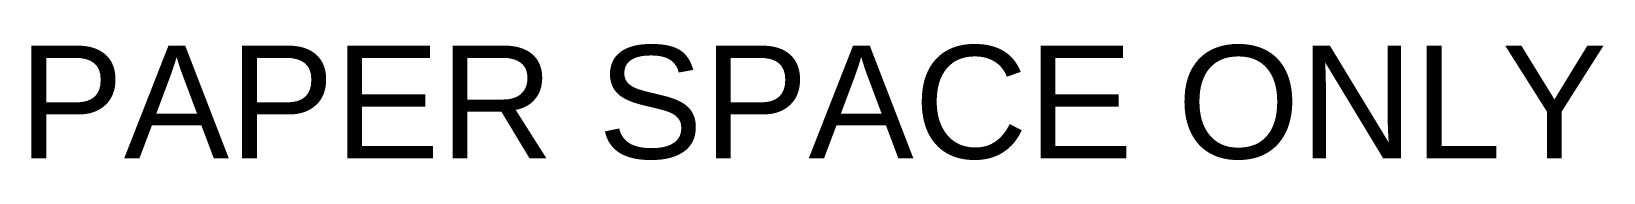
# Paper-space layout 'Layout1' of a CAD drawing. Header units: millimetres. Extents: x 20.7 to 104.1, y 19.9 to 26.1.
import ezdxf

# ---------------------------------------------------------------- set-up
doc = ezdxf.new("R2010")
doc.units = ezdxf.units.MM
doc.layers.add('X_HIDDEN_off_frozen_paper', color=3, linetype='Continuous')
doc.styles.get("Standard").update_dxf_attribs({"font": 'arial.ttf'})

psp = doc.layouts.get("Layout1")

# ---------------------------------------------------------------- texts
at = {"layer": 'X_HIDDEN_off_frozen_paper'}
psp.add_text('PAPER SPACE ONLY', height=6, dxfattribs=at).set_placement((20, 20))

doc.saveas('drawing.dxf')
